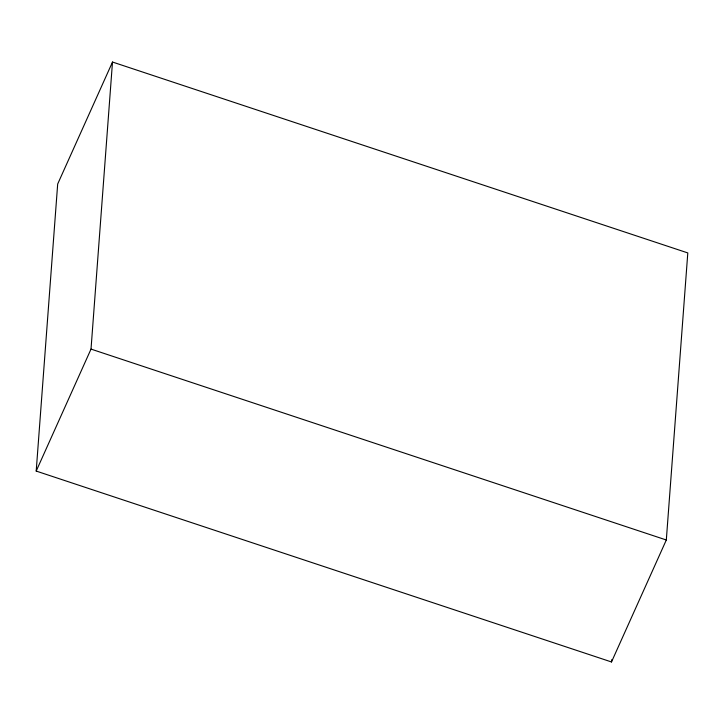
<?xml version="1.0" encoding="UTF-8"?>
<svg xmlns="http://www.w3.org/2000/svg" width="724" height="724" viewBox="0 0 724 724"><rect width="100%" height="100%" fill="white"/><g stroke="black" fill="none" stroke-linecap="round" stroke-linejoin="round"><path stroke-width="1.09" d="M36.2 471.071L57.685 184.005L112.501 62.038L687.8 252.929L666.315 539.995L611.499 661.962L36.2 471.071L91.016 349.095L112.501 62.038M611.499 661.962L611.671 659.718M91.016 349.095L666.315 539.995"/></g></svg>
